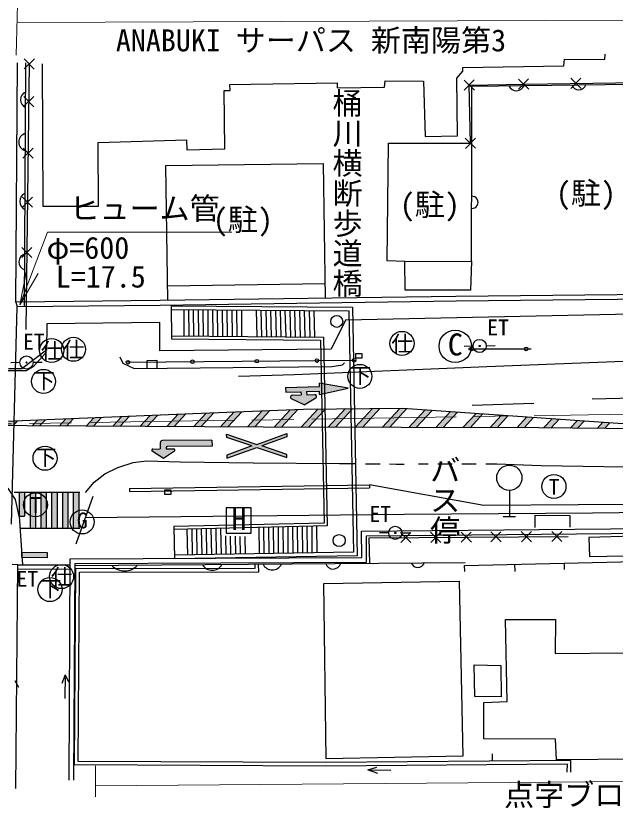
# Model space of a CAD drawing. Units: millimetres at full size, sheet at 1:1000; details may follow other scales. Extents: x -36168206 to 680000, y -213619760 to 380000.
# Drawn here: x 307068 to 356937, y 249696 to 315687 of the extents above; entities that cross this region are included whole.
import ezdxf
from ezdxf.enums import TextEntityAlignment as Align

# ---------------------------------------------------------------- set-up
doc = ezdxf.new("R2010")
doc.units = ezdxf.units.MM
doc.header["$LTSCALE"] = 1000
doc.linetypes.add('CHAIN', pattern=[18.5, 12, -1.5, 3.5, -1.5])
for name, color, linetype, lineweight in [('M-BGD', 7, 'Continuous', 25), ('M-BGD-EXST', 7, 'Continuous', 25), ('M-BMK', 2, 'CHAIN', 13), ('M-BMK-HTXT', 7, 'Continuous', 13), ('M-STR-HTXT', 7, 'Continuous', 13), ('M-STR-STR3', 7, 'Continuous', 25), ('M-STR-STRC', 7, 'Continuous', 25)]:
    doc.layers.add(name, color=color, linetype=linetype, lineweight=lineweight)
doc.styles.add('@ＭＳ ゴシック', font='')
doc.styles.add('ＭＳ ゴシック', font='')
doc.styles.get('@ＭＳ ゴシック').set_extended_font_data('@MS Gothic')
doc.styles.get('ＭＳ ゴシック').set_extended_font_data('MS Gothic')

# ---------------------------------------------------------------- blocks, each defined once
blk = doc.blocks.new('open_arrow')
at = {"color": 0, "linetype": 'Continuous', "lineweight": -2}
blk.add_lwpolyline([(7.5, 1.25), (0, 0), (7.5, -1.25)], dxfattribs=at)

msp = doc.modelspace()

# ---------------------------------------------------------------- hatches: boundary and pattern name
at = {"layer": 'M-BGD'}
for points in [[(345611, 288190, 1), (345711, 288192, 1)], [(307907, 286818, 1), (308007, 286820, 1)], [(338592, 272621, 1), (338692, 272621, 1)]]:
    msp.add_hatch(color=256, dxfattribs=at).paths.add_polyline_path(points)
at = {"layer": 'M-STR-STRC'}
for points in [[(330802, 284108), (330059, 284087, 0.78564), (329998, 283802), (331058, 283289), (332019, 283860, 0.77336), (331938, 284139), (331269, 284121), (331261, 284395), (332340, 284425), (332348, 284150), (334731, 284690), (332322, 285098), (332329, 284823), (329519, 284745), (329530, 284348), (330795, 284383)], [(321210, 282533), (320572, 282506), (319623, 281480), (320233, 281477)], [(323543, 282625), (322907, 282600), (321861, 281469), (322471, 281466)], [(324098, 281458), (324708, 281455), (325876, 282717), (325240, 282692)], [(326336, 281447), (326946, 281444), (328208, 282809), (327572, 282784)], [(328575, 281438), (329186, 281436), (330541, 282901), (329905, 282876)], [(332821, 282936), (332203, 282930), (330815, 281431), (331427, 281429)], [(335089, 282958), (334471, 282952), (333056, 281423), (333667, 281421)], [(337357, 282980), (336739, 282974), (335297, 281416), (335908, 281414)], [(337538, 281409), (338149, 281407), (339601, 282976), (339275, 282999), (339007, 282996)], [(339779, 281401), (340390, 281399), (341712, 282829), (341136, 282869)], [(342020, 281394), (342631, 281392), (343824, 282681), (343248, 282722)], [(345935, 282534), (345359, 282574), (344261, 281387), (344872, 281385)], [(307191, 281957), (306554, 281930), (306198, 281546), (306808, 281543)], [(309527, 282053), (308890, 282026), (308435, 281535), (309046, 281532)], [(310673, 281524), (311283, 281521), (311864, 282149), (311227, 282122)], [(314200, 282245), (313563, 282218), (312910, 281513), (313521, 281510)], [(316537, 282341), (315900, 282314), (315148, 281502), (315758, 281499)], [(318873, 282437), (318236, 282410), (317386, 281491), (317996, 281488)], [(348046, 282387), (347470, 282427), (346502, 281380), (347113, 281378)], [(348743, 281372), (349354, 281370), (350157, 282239), (349582, 282279)], [(352269, 282092), (351693, 282132), (350981, 281362), (351589, 281356)], [(353208, 281340), (353816, 281334), (354380, 281945), (353804, 281985)], [(356491, 281797), (355916, 281837), (355435, 281318), (356043, 281312)], [(327117, 279994), (324608, 280843), (324611, 280578), (326708, 279865), (324626, 279107), (324629, 278843), (327120, 279744), (329629, 278896), (329626, 279161), (327528, 279874), (329610, 280631), (329607, 280896)], [(319087, 279611), (318467, 279605, 0.74206), (318414, 279421), (319345, 278814), (320264, 279441, 0.74206), (320206, 279623), (319587, 279616), (319586, 279716, -0.41421), (319685, 279818), (323390, 279857), (323385, 280357), (319279, 280313, 0.41388), (319081, 280111)], [(307798, 276026), (307348, 276026), (307348, 274020), (307798, 274020)], [(308698, 276026), (308248, 276026), (308248, 273026), (308698, 273026)], [(309598, 276026), (309148, 276026), (309148, 273026), (309598, 273026)], [(310498, 276026), (310048, 276026), (310048, 273026), (310498, 273026)], [(311398, 276026), (310948, 276026), (310948, 273026), (311398, 273026)], [(312298, 276026), (311848, 276026), (311848, 273026), (312298, 273026)], [(309666, 271000), (307573, 271018), (307569, 270568), (309663, 270550)]]:
    msp.add_hatch(color=256, dxfattribs=at).paths.add_polyline_path(points)

# ---------------------------------------------------------------- linework, layer by layer
at = {"layer": 'M-BGD'}
for p, q in [((307078, 291853), (307203, 311776)), ((307754, 311261), (308610, 312096)), ((307769, 312099), (308600, 311247)), ((307776, 291460), (307903, 311772)), ((308181, 311677), (307900, 289576)), ((345223, 309510), (344362, 310341)), ((344385, 309500), (345210, 310356)), ((348888, 310420), (349749, 309589)), ((349726, 310430), (348900, 309574)), ((354099, 309649), (353242, 310483)), ((353261, 309642), (354091, 310494)), ((307714, 308128), (308571, 308963)), ((307730, 308966), (308560, 308114)), ((345328, 304667), (344468, 305489)), ((345314, 305505), (344487, 304641)), ((307660, 303841), (308516, 304676)), ((307675, 304679), (308505, 303828)), ((307608, 299758), (308464, 300593)), ((307623, 300596), (308454, 299745)), ((307555, 295564), (308411, 296399)), ((307570, 296402), (308400, 295551)), ((319696, 293201), (332781, 293384)), ((307078, 291853), (307176, 291454)), ((306696, 273363), (307176, 291454)), ((345111, 288175), (344361, 288154)), ((344714, 287950), (349956, 287950)), ((346211, 288207), (346960, 288228)), ((307407, 286807), (306657, 286791)), ((308507, 286831), (309257, 286847)), ((316397, 286829), (335361, 287003)), ((316513, 276323), (336491, 276632)), ((336491, 276632), (336495, 276382)), ((316513, 276323), (316516, 276073)), ((316516, 276073), (336495, 276382)), ((348133, 276163), (348133, 273988)), ((307348, 274020), (307608, 269970)), ((338092, 272618), (337342, 272614)), ((339940, 271812), (339088, 272651)), ((339102, 271810), (339936, 272658)), ((339192, 272624), (339942, 272628)), ((342433, 271831), (341581, 272670)), ((341595, 271829), (342430, 272676)), ((344971, 271850), (344119, 272689)), ((344133, 271848), (344968, 272695)), ((347441, 271868), (346589, 272708)), ((346603, 271867), (347438, 272714)), ((349973, 271887), (349121, 272727)), ((349135, 271886), (349970, 272733)), ((352511, 271907), (351659, 272746)), ((351673, 271905), (352507, 272752)), ((306763, 270005), (307221, 270002)), ((307073, 251325), (307221, 270002)), ((307220, 269972), (311595, 269950)), ((344444, 270132), (311995, 269889)), ((344422, 269419), (344410, 269912)), ((348613, 269419), (348599, 270010)), ((352725, 269575), (352712, 270107)), ((307218, 269622), (311594, 269600)), ((311162, 260802), (310895, 260072)), ((311162, 260802), (311140, 258835)), ((311162, 260802), (311451, 260214)), ((306988, 260323), (307288, 259784)), ((346725, 253614), (346740, 254215)), ((336359, 252876), (337098, 253118)), ((336359, 252876), (338275, 252847)), ((336395, 252875), (337162, 252615))]:
    msp.add_line(p, q, dxfattribs=at)
for points in [[(309270, 311685), (309305, 299835), (313956, 299835), (313922, 305140), (321255, 305348), (321308, 304514), (324470, 304620), (324393, 309460), (324895, 309460), (324861, 309962), (333812, 310112), (333812, 309682), (337733, 309736), (337786, 310273), (340996, 310255), (341121, 305636), (343807, 305690), (343774, 310489), (344251, 311082), (344264, 311379), (352663, 311533), (352713, 312088), (356070, 312038), (356109, 312498)], [(344902, 305075), (344794, 309924), (349434, 310008), (362617, 310184), (362592, 312475)], [(344982, 295263), (345013, 305074), (345000, 309829), (362789, 310058)], [(339446, 295239), (337960, 295274), (338089, 305088), (345013, 305074)], [(319714, 291980), (319553, 303220), (332641, 303380), (332798, 292163)], [(362484, 292516), (343694, 292316), (319063, 291971), (307078, 291853)], [(362484, 292116), (343698, 291916), (319068, 291571), (307176, 291454)], [(303844, 286157), (307966, 286157), (308541, 286489), (309500, 287562)], [(315715, 287294), (315976, 286755), (316925, 286308), (333366, 286494), (334261, 286622), (334411, 286780)], [(317982, 286320), (317994, 286992), (318796, 286997), (318803, 286329)], [(307348, 274020), (307032, 275397), (306448, 276292), (306035, 276759), (305521, 277319)], [(364088, 275571), (361717, 275024), (346004, 274891), (336491, 276632)], [(347608, 273988), (348133, 273988), (348658, 273988)], [(350270, 273073), (350290, 274111), (353179, 274063), (353179, 273108)], [(311505, 252029), (311598, 270462), (335855, 270576), (335836, 272769), (362455, 273023)], [(311904, 252027), (311996, 270064), (336259, 270178), (336240, 272373), (362459, 272623)], [(336532, 270073), (336482, 272207), (353036, 272332)], [(352957, 252706), (352959, 253371), (332872, 253189), (311957, 253297), (312070, 269660), (326973, 269677), (326969, 270001)], [(353257, 252706), (353260, 253674), (332871, 253489), (312259, 253596), (312368, 269361), (327276, 269377), (327269, 270003)], [(344410, 269912), (362150, 270328), (362158, 269754)]]:
    msp.add_lwpolyline(points, dxfattribs=at)
for points in [[(339446, 295239), (344982, 295263), (344910, 292832), (339458, 292832)], [(335351, 287567), (335851, 287567), (335851, 287167), (335351, 287167)], [(319464, 276222), (319964, 276222), (319964, 275822), (319464, 275822)], [(354754, 272244), (354804, 270656), (362185, 270796), (362127, 272459)], [(332891, 253800), (332699, 268399), (343963, 268615), (344276, 254016)], [(347814, 265418), (351969, 265418), (351945, 262584), (357757, 262632), (357781, 263593), (360822, 263631), (360873, 258639), (359944, 258614), (360031, 255644), (358989, 255541), (358965, 253771), (352068, 253733), (351982, 255454), (346019, 255473), (346019, 258492), (347965, 258570)], [(345199, 261634), (347413, 261580), (347458, 258971), (345253, 259007)]]:
    msp.add_lwpolyline(points, close=True, dxfattribs=at)
for centre, radius in [((333771, 290237), 500), ((345661, 288191), 550), ((344990, 287950), 150), ((345661, 288191), 50), ((349534, 287950), 150), ((307957, 286819), 550), ((327116, 286927), 150), ((332124, 286973), 150), ((335217, 287001), 150), ((307957, 286819), 50), ((316397, 286829), 150), ((321759, 286878), 150), ((348133, 277213), 1050), ((338642, 272621), 550), ((338642, 272621), 50), ((333974, 271983), 500)]:
    msp.add_circle(centre, radius, dxfattribs=at)
for centre, radius, start, end in [((348729, 310135), 683, 202.95879, 338.51544), ((353914, 310127), 606, 198.40197, 343.07226), ((308142, 308700), 687, 111.74396, 247.54074), ((308050, 305168), 744, 104.33329, 254.95141), ((308132, 300231), 739, 113.71038, 245.57432), ((345022, 300153), 509, 267.02991, 92.60618), ((308027, 295196), 704, 108.57595, 250.70875), ((316116, 270909), 1453, 223.34722, 317.5107), ((323406, 270431), 926, 209.99502, 330.8629), ((328397, 270382), 849, 206.28426, 334.57365), ((333473, 270264), 654, 199.5302, 341.32772), ((340514, 270321), 581, 202.48298, 338.37493)]:
    msp.add_arc(centre, radius, start, end, dxfattribs=at)
at = {"layer": 'M-BGD-EXST'}
for p, q in [((326661, 274709), (324561, 274709)), ((324561, 274709), (324561, 272609)), ((326661, 272609), (326661, 274709)), ((324561, 272609), (326661, 272609))]:
    msp.add_line(p, q, dxfattribs=at)
for centre, radius in [((339200, 288410), 1000), ((343630, 288164), 1350), ((310047, 287817), 1000), ((311863, 287914), 1000), ((335696, 285661), 1000), ((309373, 285242), 1000), ((309495, 278837), 1000), ((351845, 276489), 1000), ((308699, 274968), 1000), ((312582, 273533), 1000), ((310873, 268984), 1000), ((309909, 267902), 1000)]:
    msp.add_circle(centre, radius, dxfattribs=at)
at = {"layer": 'M-BMK'}
msp.add_lwpolyline([(67031, 278454), (86431, 278732), (154330, 279595), (234206, 280827), (294708, 281532), (354723, 282454), (386841, 282929), (413656, 283279), (452005, 283873), (472541, 284227), (535201, 285043), (568037, 285558)], dxfattribs=at)
at = {"layer": 'M-STR-HTXT'}
for p, q in [((307217, 316628), (307088, 312418)), ((410057, 315543), (307171, 315136)), ((313702, 253220), (313708, 250649)), ((410032, 252302), (313706, 251559))]:
    msp.add_line(p, q, dxfattribs=at)
msp.add_lwpolyline([(307391, 291605), (309699, 297683), (325029, 297683)], dxfattribs=at)
at = {"layer": 'M-STR-STR3'}
for p, q in [((320000, 291526), (320027, 288786)), ((321033, 291218), (321057, 289028)), ((321433, 291216), (321457, 289025)), ((321833, 291213), (321857, 289021)), ((322233, 291210), (322257, 289018)), ((322633, 291207), (322657, 289015)), ((323033, 291204), (323057, 289012)), ((323433, 291202), (323457, 289008)), ((323833, 291199), (323857, 289005)), ((324233, 291196), (324258, 289002)), ((324633, 291193), (324658, 288999)), ((325033, 291190), (325058, 288995)), ((325433, 291188), (325458, 288992)), ((325834, 291185), (325858, 288989)), ((327063, 291176), (327120, 288978)), ((327463, 291173), (327520, 288975)), ((327863, 291171), (327921, 288972)), ((328264, 291168), (328321, 288969)), ((328664, 291165), (328721, 288965)), ((329064, 291162), (329121, 288962)), ((329464, 291159), (329522, 288959)), ((329864, 291157), (329922, 288956)), ((330265, 291154), (330322, 288952)), ((330665, 291151), (330722, 288949)), ((331065, 291148), (331122, 288946)), ((331465, 291145), (331523, 288943)), ((331865, 291143), (331923, 288939)), ((320221, 273163), (320267, 270457)), ((321303, 272937), (321339, 270775)), ((321703, 272946), (321739, 270782)), ((322102, 272951), (322139, 270789)), ((322502, 272964), (322539, 270796)), ((322902, 272973), (322939, 270803)), ((323302, 272982), (323339, 270809)), ((323702, 272991), (323739, 270816)), ((324102, 273000), (324139, 270823)), ((327337, 270878), (327317, 273073)), ((327737, 270884), (327717, 273082)), ((328137, 270891), (328117, 273091)), ((328537, 270898), (328517, 273100)), ((328937, 270905), (328917, 273109)), ((329337, 270912), (329317, 273118)), ((329737, 270919), (329717, 273127)), ((330137, 270925), (330117, 273136)), ((330537, 270932), (330517, 273145)), ((330937, 270939), (330917, 273154)), ((331337, 270946), (331317, 273163)), ((331737, 270953), (331717, 273172)), ((332137, 270960), (332117, 273181)), ((324513, 272368), (324539, 270830)), ((324913, 272354), (324939, 270837)), ((325313, 272340), (325339, 270844)), ((325714, 272326), (325739, 270850)), ((326114, 272312), (326139, 270857))]:
    msp.add_line(p, q, dxfattribs=at)
for points in [[(320000, 291526), (335070, 291420), (335473, 270716), (320267, 270457)], [(320003, 291226), (334776, 291122), (335167, 271011), (320262, 270757)], [(320024, 289036), (332665, 288933), (332973, 273200), (320225, 272913)], [(320027, 288786), (332420, 288685), (332718, 273444), (320221, 273163)]]:
    msp.add_lwpolyline(points, dxfattribs=at)
at = {"layer": 'M-STR-STRC'}
for p, q in [((334731, 284690), (332322, 285098)), ((332329, 284823), (332322, 285098)), ((329519, 284745), (332329, 284823)), ((329519, 284745), (329530, 284348)), ((331261, 284395), (332340, 284425)), ((332348, 284150), (332340, 284425)), ((332348, 284150), (334731, 284690)), ((329530, 284348), (330795, 284383)), ((331058, 283289), (329998, 283802)), ((330059, 284087), (330802, 284108)), ((330795, 284383), (330802, 284108)), ((331058, 283289), (332019, 283860)), ((331261, 284395), (331269, 284121)), ((331269, 284121), (331938, 284139)), ((360181, 283896), (355036, 283757)), ((350166, 283408), (345035, 283227)), ((320572, 282506), (319623, 281480)), ((321210, 282533), (320233, 281477)), ((322907, 282600), (321861, 281469)), ((323543, 282625), (322471, 281466)), ((325240, 282692), (324098, 281458)), ((325876, 282717), (324708, 281455)), ((327572, 282784), (326336, 281447)), ((328208, 282809), (326946, 281444)), ((329905, 282876), (328575, 281438)), ((330541, 282901), (329186, 281436)), ((332203, 282930), (330815, 281431)), ((332821, 282936), (331427, 281429)), ((334471, 282952), (333056, 281423)), ((335089, 282958), (333667, 281421)), ((336739, 282974), (335297, 281416)), ((337357, 282980), (335908, 281414)), ((339007, 282996), (337538, 281409)), ((339601, 282976), (338149, 281407)), ((341136, 282869), (339779, 281401)), ((341712, 282829), (340390, 281399)), ((343248, 282722), (342020, 281394)), ((343824, 282681), (342631, 281392)), ((345359, 282574), (344261, 281387)), ((345935, 282534), (344872, 281385)), ((307191, 281957), (306808, 281543)), ((308890, 282026), (308435, 281535)), ((309527, 282053), (309046, 281532)), ((311227, 282122), (310673, 281524)), ((311864, 282149), (311283, 281521)), ((313563, 282218), (312910, 281513)), ((314200, 282245), (313521, 281510)), ((315900, 282314), (315148, 281502)), ((316537, 282341), (315758, 281499)), ((318236, 282410), (317386, 281491)), ((318873, 282437), (317996, 281488)), ((347470, 282427), (346502, 281380)), ((348046, 282387), (347113, 281378)), ((349582, 282279), (348743, 281372)), ((350157, 282239), (349354, 281370)), ((351693, 282132), (350981, 281362)), ((352269, 282092), (351589, 281356)), ((353804, 281985), (353208, 281340)), ((354380, 281945), (353816, 281334)), ((355916, 281837), (355435, 281318)), ((356491, 281797), (356043, 281312)), ((319081, 280111), (319087, 279611)), ((323385, 280357), (319279, 280313)), ((323390, 279857), (319685, 279818)), ((323385, 280357), (323390, 279857)), ((319345, 278814), (318414, 279421)), ((318467, 279605), (319087, 279611)), ((320264, 279441), (319345, 278814)), ((319586, 279716), (319587, 279616)), ((319587, 279616), (320206, 279623)), ((336173, 278384), (337373, 278371)), ((340573, 278363), (341373, 278365)), ((342173, 278367), (343373, 278371)), ((344173, 278373), (345373, 278377)), ((306920, 276026), (312395, 276026)), ((307348, 276026), (307348, 274020)), ((307798, 276026), (307798, 274020)), ((308248, 276026), (308248, 273026)), ((308698, 276026), (308698, 273026)), ((309148, 276026), (309148, 273026)), ((309598, 276026), (309598, 273026)), ((310048, 276026), (310048, 273026)), ((310498, 276026), (310498, 273026)), ((310948, 276026), (310948, 273026)), ((311398, 276026), (311398, 273026)), ((311848, 276026), (311848, 273026)), ((312298, 276026), (312298, 273026)), ((313467, 275663), (312055, 271693)), ((307348, 274020), (307798, 274020)), ((307412, 273026), (312395, 273026))]:
    msp.add_line(p, q, dxfattribs=at)
for points in [[(409547, 298413), (408363, 298412), (400903, 291908), (397461, 291573), (370201, 291079), (334488, 290347), (333306, 287926), (319046, 287776), (319046, 290150), (309650, 290047), (309612, 287839), (307571, 286299), (306460, 286282)], [(399720, 288315), (399273, 288168), (397909, 287865), (396992, 287722), (396034, 287596), (394773, 287487), (392167, 287420), (378454, 287293), (361180, 287042), (346256, 286465), (330267, 285799), (325603, 285636)], [(395883, 281576), (371416, 281212), (367424, 281199), (350599, 281366), (327669, 281441), (298145, 281585), (321803, 282557), (330997, 282919), (339275, 282999), (356785, 281777), (365515, 281218)], [(326708, 279865), (324611, 280578), (324608, 280843), (327117, 279994), (329607, 280896), (329610, 280631), (327528, 279874)], [(326708, 279865), (324626, 279107), (324629, 278843), (327120, 279744), (329629, 278896), (329626, 279161), (327528, 279874)], [(312862, 275989), (313583, 276857), (314468, 277545), (315566, 278061), (316837, 278487), (317952, 278635), (320734, 278529), (326803, 278464), (334003, 278406), (335373, 278392)], [(346173, 278379), (347095, 278382), (350768, 278238), (361237, 278061), (372616, 278189), (382477, 278351), (392568, 278511), (395317, 278580), (396756, 278433), (397982, 278233), (399149, 277962), (399862, 277672)], [(338173, 278363), (338719, 278357), (339373, 278359)], [(312842, 273907), (339420, 274178), (355052, 274292), (366212, 274419), (378123, 274532), (393962, 274618), (399814, 273851), (407577, 266221), (410194, 260363)]]:
    msp.add_lwpolyline(points, dxfattribs=at)
msp.add_lwpolyline([(307573, 271018), (309666, 271000), (309663, 270550), (307569, 270568)], close=True, dxfattribs=at)
for centre, radius, start, end in [((330063, 283937), 150, 91.57766, 244.19631), ((331943, 283989), 150, 300.70948, 91.57766), ((319281, 280113), 200, 90.61239, 180.54804), ((319686, 279718), 100, 90.61239, 180.61239), ((318468, 279505), 100, 90.61239, 236.92232), ((320207, 279523), 100, 304.30245, 90.61239)]:
    msp.add_arc(centre, radius, start, end, dxfattribs=at)

# ---------------------------------------------------------------- block references
at = {"layer": 'M-STR-HTXT', "xscale": 400, "yscale": 400, "rotation": 69.2}
msp.add_blockref('open_arrow', (307391, 291605), dxfattribs=at)

# ---------------------------------------------------------------- texts
at = {"layer": 'M-BGD', "style": 'ＭＳ ゴシック'}
for p in [(346299, 288681), (307666, 287496), (336491, 273144), (307129, 267735)]:
    msp.add_text('ET', height=1320, dxfattribs=at).set_placement(p, align=Align.BOTTOM_LEFT)
at = {"layer": 'M-BGD-EXST', "style": 'ＭＳ ゴシック'}
for s, p in [('仕', (339211, 288382)), ('仕', (310058, 287789)), ('仕', (311874, 287886)), ('T', (351856, 276461)), ('T', (308710, 274940)), ('仕', (310883, 268956))]:
    msp.add_text(s, height=1320, dxfattribs=at).set_placement(p, align=Align.MIDDLE_CENTER)
msp.add_text('C', height=1833, rotation=358.508, dxfattribs=at).set_placement((342975, 286871), align=Align.BOTTOM_LEFT)
for s, height, p in [('下', 1320, (334844, 284674)), ('下', 1320, (308520, 284255)), ('下', 1320, (308643, 277849)), ('H', 1833, (325013, 272301)), ('G', 1320, (312142, 272605)), ('下', 1320, (309057, 266915))]:
    msp.add_text(s, height=height, dxfattribs=at).set_placement(p, align=Align.BOTTOM_LEFT)
at = {"layer": 'M-BMK-HTXT', "style": 'ＭＳ ゴシック'}
for s, p in [('ANABUKI サーパス 新南陽第3', (315392, 312180)), ('(駐)', (352008, 299448)), ('(駐)', (339018, 298488))]:
    msp.add_text(s, height=1833, dxfattribs=at).set_placement(p, align=Align.BOTTOM_LEFT)
at = {"layer": 'M-BMK-HTXT', "style": '@ＭＳ ゴシック'}
for s, p in [('桶川横断歩道橋', (333176, 309684)), ('バス停', (341299, 279122))]:
    msp.add_text(s, height=1833, rotation=270, dxfattribs=at).set_placement(p, align=Align.BOTTOM_LEFT)
at = {"layer": 'M-STR-HTXT', "style": 'ＭＳ ゴシック'}
for s, p in [('ヒューム管', (311529, 298183)), ('(駐)', (323464, 297241)), ('φ=600', (309622, 294900)), ('L=17.5', (310396, 292506)), ('点字ブロック  L=108.5', (347697, 249344))]:
    msp.add_text(s, height=1833, dxfattribs=at).set_placement(p, align=Align.BOTTOM_LEFT)

doc.saveas('drawing.dxf')
